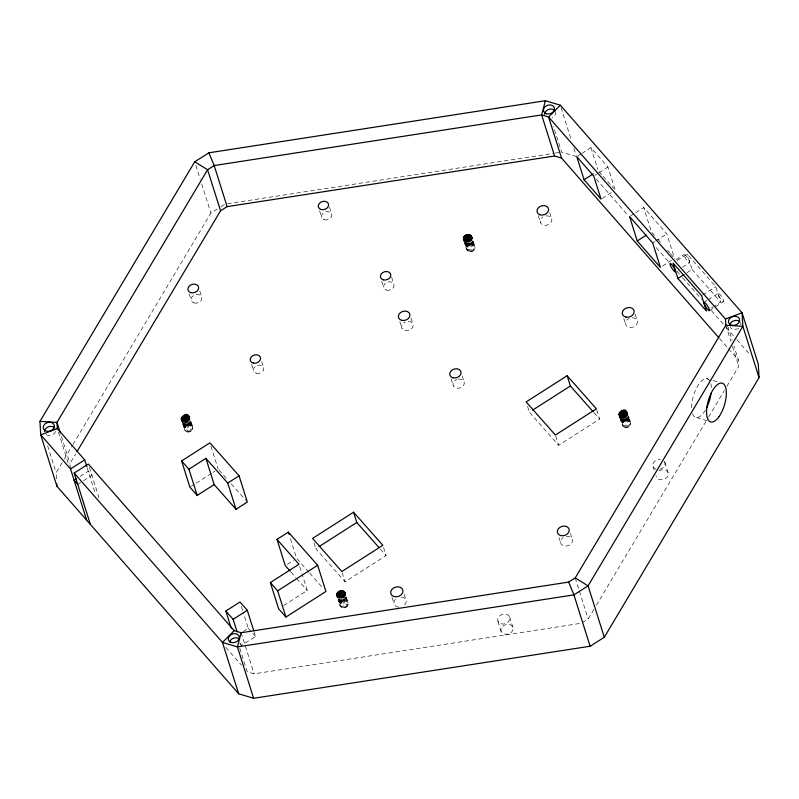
<?xml version="1.0" encoding="UTF-8"?>
<svg xmlns="http://www.w3.org/2000/svg" width="799" height="799" viewBox="0 0 799 799"><rect width="100%" height="100%" fill="white"/><g stroke="black" fill="none" stroke-linecap="round" stroke-linejoin="round"><path stroke-width="0.6" stroke-dasharray="4 3" d="M192.229 426.346C189.173 422.671 181.453 428.014 185.867 431.46C192.619 434.316 194.656 426.197 190.791 421.782M629.912 421.862C626.855 418.187 619.135 423.54 623.55 426.976C631.15 429.982 631.989 420.614 628.114 416.159M466.676 248.489C467.016 243.725 476.384 243.605 474.826 248.948C470.411 255.78 464.219 248.689 464.868 242.786M340.034 605.392C339.425 600.628 348.564 599.16 348.374 604.414C345.278 611.684 337.398 606.361 338.237 599.689M56.499 478.861L56.14 472.728L63.63 460.174M64.25 459.125L72.359 445.522M72.989 444.474L210.896 213.113L220.005 207.331M70.242 468.683L69.942 463.47L75.665 453.872M582.531 622.581L588.174 619.005L593.847 609.497M596.364 605.262L707.974 418.027M708.613 416.958L724.393 390.491M726.89 386.287L738.775 366.351L738.416 360.089L733.971 345.997M190.921 486.481L195.116 483.804M196.164 483.135L211.875 473.088M212.924 472.419L215.021 471.08M630.581 215.91L634.626 213.323M635.634 212.684L643.714 207.52L666.835 233.927L674.556 258.387M652.693 242.966L654.721 241.668M655.729 241.028L666.835 233.927M662.431 266.127L671.52 260.324M287.33 564.284L293.523 560.319M383.56 547.585L386.077 555.575L345.058 581.782L315.795 548.693L317.902 547.345M596.763 409.947L599.64 419.076L558.631 445.293L529.357 412.204L531.465 410.856M283.725 605.492L307.245 590.461L302.222 574.511M243.186 631.45L248.239 628.224L243.206 612.264M239.79 643.694L241.408 645.532L255.56 636.493L254.122 631.929M221.023 206.691L225.078 204.125M577.797 156.015L580.833 154.087M581.852 153.438L590.96 147.655L607.939 167.051L615.22 190.122L611.984 186.427M80.18 476.344L88.28 471.2L91.915 475.355L81.798 481.767M77.753 484.334L80.789 482.406M594.776 175.4L597.812 173.473M598.831 172.834L607.939 167.051M602.046 198.482L612.184 192.05M676.044 259.685L684.134 254.551M677.103 260.514L687.23 254.092L715.764 286.681L720.608 302.042L714.526 305.897M682.556 267.236L689.637 262.741M687.01 272.669L692.074 269.453L687.23 254.092M702.591 295.031L715.764 286.681M703.999 302.402L707.035 300.464M708.054 299.825L718.191 293.393M711.49 307.825L713.517 306.546M709.502 310.591L723.694 301.583M227.465 203.755L554.176 153.228M555.405 153.038L560.339 152.269M239.77 648.259L247.171 671.739L254.112 673.827L581.592 623.18M576.528 156.574L561.567 152.08L553.467 126.402M706.356 378.546L708.663 379.235M713.267 380.614L717.862 381.992M696.628 417.607L706.985 420.713M593.957 412.644L599.64 419.076M380.384 549.133L386.077 555.575M218.976 469.992L226.267 478.231M231.131 483.735L246.521 501.143M308.823 572.154L296.619 558.341L290.147 537.827M309.642 573.073L322.666 587.794M290.966 572.044L295.85 577.567M296.659 578.496L307.245 590.461M248.239 628.224L255.56 636.493M692.074 269.453L720.608 302.042M599.05 171.655L602.286 175.351M603.085 176.269L611.175 185.508M654.591 235.575L651.395 231.93L643.714 207.52M657.777 239.231L660.973 242.876M667.365 250.177L669.762 252.913M670.561 253.822L673.757 257.468M596.264 179.116L628.334 215.74M656.299 247.68L668.633 261.762M676.853 271.161L681.787 276.794M682.616 277.732L701.532 299.335M711.4 310.611L725.372 326.571M726.201 327.51L736.069 338.786M736.888 339.725L750.051 354.756M719.579 338.576L727.769 347.935M728.588 348.863L738.416 360.089M225.867 647.4L241.438 665.187M727.679 326.042L732.124 340.134M725.822 325.263L731.005 341.692M732.483 346.386L738.775 366.351M590.96 147.655L597.872 169.568M635.215 314.387L637.372 321.238M561.068 107.545L571.375 140.234M573.952 148.404L576.159 155.405M623.749 318.342L625.557 324.054M664.838 462.261L668.074 472.539M653.073 466.686L654.151 470.112M628.423 416.609L630.581 423.46M628.334 417.507L630.491 424.359M628.124 417.847L629.203 421.273M627.605 417.248L630.121 425.238M627.215 417.448L628.294 420.873M626.975 418.047L629.502 426.037M626.176 417.278L627.255 420.703M626.146 418.716L628.663 426.706M625.447 418.476L626.166 420.753M624.788 418.077L627.664 427.205M624.359 418.756L625.078 421.043M623.709 418.366L626.586 427.495M623.01 418.117L624.089 421.542M622.611 418.416L625.487 427.555M622.171 418.786L623.25 422.212M621.572 418.247L624.458 427.375M621.183 418.446L622.631 423.011M621.033 418.986L623.55 426.976M620.463 418.187L622.261 423.889M620.324 418.396L622.84 426.386M620.014 417.937L622.371 425.637M549.842 212.874L551.64 218.576M538.296 215.76L540.454 222.601M555.744 436.164L558.631 445.293M570.426 533.382L572.224 539.085M527.56 406.491L529.357 412.204M470.481 242.566L471.2 244.854M470.152 243.136L472.668 251.126M575.22 577.917L588.174 619.005M469.383 242.736L470.102 245.023M468.743 242.397L471.62 251.515M468.344 243.136L469.063 245.413M467.645 242.566L470.521 251.695M467.055 242.576L468.134 246.002M466.576 242.506L469.452 251.635M465.967 242.187L467.405 246.751M559.02 537.617L560.818 543.32M465.597 242.217L468.474 251.345M465.467 243.026L466.906 247.6M465.138 242.856L467.665 250.846M464.539 242.187L467.065 250.167M462.261 375.91L464.069 381.612M451.085 378.816L453.243 385.667M509.662 616.918L512.898 627.185M410.986 318.052L412.783 323.765M391.65 277.293L393.807 284.144M497.907 621.213L501.153 631.48M399.82 321.538L401.977 328.389M381.702 281.108L383.87 287.96M329.458 207.061L331.615 213.912M319.6 210.786L321.757 217.628M404.134 594.186L405.932 599.899M391.999 597.412L394.167 604.264M342.182 572.653L345.058 581.782M343.3 599.42L345.817 607.4M342.931 598.88L343.65 601.158M342.232 599.769L344.749 607.759M341.872 599.23L342.591 601.517M340.774 598.761L343.65 607.889M340.923 599.789L341.642 602.066M340.074 599.799L342.591 607.779M339.785 599.36L340.863 602.786M339.126 599.47L341.642 607.45M338.876 599.05L340.324 603.615M338.347 598.93L340.873 606.92M338.237 598.801L340.034 604.503M338.157 599.37L340.324 606.211M261.712 361.607L263.51 367.31M195.815 165.303L200.229 179.296M201.698 183.96L210.896 213.113M313.997 542.98L315.795 548.693M251.575 364.384L253.732 371.225M299.705 566.531L301.862 573.362M199.81 291.096L201.608 296.799M189.233 293.892L191.4 300.744M210.976 446.271L218.167 469.073M190.741 421.093L192.899 427.944M190.651 421.992L192.809 428.833M190.072 421.183L191.52 425.757M189.922 421.722L192.439 429.712M189.533 421.932L190.611 425.358M189.293 422.531L191.82 430.521M188.854 422.901L189.573 425.178M188.105 422.062L190.981 431.19M187.765 422.951L188.484 425.238M187.465 423.7L189.982 431.69M186.676 423.24L187.395 425.527M186.387 423.989L188.904 431.969M185.688 423.74L186.407 426.017M184.929 422.901L187.805 432.029M184.489 423.27L185.568 426.696M184.259 423.87L186.776 431.859M183.5 422.931L184.949 427.495M241.408 606.561L242.846 611.125M183.351 423.47L185.867 431.46M183.141 423.81L184.579 428.374M183.001 424.019L185.158 430.861M182.522 423.27L184.689 430.122M241.158 632.738L254.112 673.827M240.689 643.255L241.408 645.532M89.418 467.445L99.505 499.415M87.211 467.815L95.5 494.112M61.423 436.464L69.942 463.47M58.457 432.159L68.444 463.859M47.68 445.882L56.14 472.728M473.208 241.468L474.996 247.171M472.898 241.208L475.055 248.05M472.628 241.128L474.067 245.702M472.668 242.097L474.826 248.948M472.179 241.777L473.248 245.203M471.81 241.807L474.326 249.787M471.56 242.626L472.279 244.913M471.07 242.546L473.587 250.536M346.287 596.993L348.374 603.525M346.097 597.432L348.374 604.414M345.577 597.312L348.084 605.302M345.328 596.903L346.756 601.467M344.669 597.003L347.535 606.131M343.89 597.722L346.766 606.85M344.029 598.751L344.749 601.028M545.867 215.9A5.943 4.624 -17.5 0 1 551.59 221.423A5.943 4.624 -17.5 0 1 542.431 224.719A5.943 4.624 -17.5 0 1 542.98 216.948M664.149 461.163A6.292 4.894 -17.5 0 1 659.255 469.422M656.129 469.233A6.292 4.894 -17.5 0 1 653.143 463.47A6.292 4.894 -17.5 0 1 660.264 459.445M658.845 470.941A6.292 4.894 -17.5 0 1 667.894 472.149A6.292 4.894 -17.5 0 1 663.56 479.45A6.292 4.894 -17.5 0 1 656.019 475.705M566.261 536.419A6.092 4.734 -17.5 0 1 572.224 541.992A6.092 4.734 -17.5 0 1 562.886 545.457A6.092 4.734 -17.5 0 1 563.315 537.507M632.139 317.772A6.082 4.734 -17.5 0 1 636.813 324.164A6.082 4.734 -17.5 0 1 627.135 326.471A6.082 4.734 -17.5 0 1 629.073 318.501M458.386 379.096A5.783 4.494 -17.5 0 1 463.909 384.758A5.783 4.494 -17.5 0 1 454.481 387.235A5.783 4.494 -17.5 0 1 456.928 379.475M408.279 321.348A5.893 4.584 -17.5 0 1 412.444 327.74A5.893 4.584 -17.5 0 1 403.016 329.657A5.893 4.584 -17.5 0 1 405.293 321.957M401.388 597.063A6.282 4.894 -17.5 0 1 406.122 600.508A6.282 4.894 -17.5 0 1 403.355 605.892M398.711 607.1A6.282 4.894 -17.5 0 1 393.977 603.654A6.282 4.894 -17.5 0 1 396.733 598.271M691.594 407.69A20.235 8.36 -73.3 0 1 701.402 381.073A20.235 8.36 -73.3 0 1 711.39 388.464M705.367 410.107A20.235 8.36 -73.3 0 1 691.964 411.765M55.431 431.41A5.663 4.404 -17.5 0 1 51.536 435.065L50.097 435.395A5.663 4.404 -17.5 0 1 46.152 434.576M740.553 322.746A5.663 4.404 -17.5 0 1 740.833 325.023M738.586 328.209A5.663 4.404 -17.5 0 1 735.889 329.338L734.441 329.468A5.663 4.404 -17.5 0 1 730.146 327.131M555.575 111.57A5.663 4.404 -17.5 0 1 551.989 117.633M500.903 623.779A6.262 4.874 -17.5 0 0 509.922 618.166A6.262 4.874 -17.5 0 0 500.524 615.24A6.262 4.874 -17.5 0 0 500.903 623.779M386.486 290.097A5.333 4.145 -17.5 0 0 394.067 285.193A5.333 4.145 -17.5 0 0 385.967 282.856A5.333 4.145 -17.5 0 0 386.486 290.097M324.324 219.765A5.273 4.105 -17.5 0 0 331.855 214.951A5.273 4.105 -17.5 0 0 323.875 212.594A5.273 4.105 -17.5 0 0 324.324 219.765M194.097 302.941A5.483 4.265 -17.5 0 0 201.877 297.877A5.483 4.265 -17.5 0 0 193.538 295.49A5.483 4.265 -17.5 0 0 194.097 302.941M256.379 373.303A5.273 4.105 -17.5 0 0 263.79 368.349A5.273 4.105 -17.5 0 0 255.7 366.162A5.273 4.105 -17.5 0 0 256.379 373.303M504.149 634.056A6.262 4.874 -17.5 0 0 513.168 628.433A6.262 4.874 -17.5 0 0 503.76 625.517A6.262 4.874 -17.5 0 0 504.149 634.056M718.641 295.35A4.974 1.009 57.6 0 0 723.475 301.722A4.974 1.009 57.6 0 0 720.718 295.39A4.974 1.009 57.6 0 0 718.641 295.35M684.583 256.509A4.974 1.009 57.6 0 0 689.417 262.881A4.974 1.009 57.6 0 0 686.661 256.549A4.974 1.009 57.6 0 0 684.583 256.509"/><path stroke-width="1.2" d="M181.253 418.996C190.671 404.394 192.639 430.381 181.253 418.996L181.972 421.283M618.935 414.521C628.354 399.919 630.321 425.897 618.935 414.521L620.014 417.937M463.43 238.222C463.829 234.007 471.73 233.008 471.819 237.782C471.42 241.987 463.53 242.996 463.43 238.222L464.149 240.499M86.851 466.686L84.714 459.904L57.348 428.644L56.979 422.381L207.59 169.728L214.172 165.553L541.642 114.906L548.583 116.994L725.462 319.001L725.822 325.263L575.22 577.917L568.638 582.091L241.158 632.738L237.433 646.92L253.623 698.276L590.121 646.241L604.304 637.242L759.05 377.627L758.271 364.144L742.081 312.789L560.339 105.208L545.377 100.724L208.899 152.809L194.716 161.807L39.95 421.373L40.729 434.856L56.919 486.211L238.661 693.792L253.623 698.276M545.377 100.724L541.642 114.906L554.596 155.995L561.547 158.082L718.76 337.637M336.788 594.236C337.368 590.062 345.338 589.302 345.138 594.136C344.559 598.311 336.599 599.07 336.788 594.236L337.867 597.662M76.934 451.735L220.544 210.816L227.126 206.641L554.596 155.995M560.339 105.208L548.583 116.994L561.547 158.082M241.158 632.738L234.217 630.651L222.472 642.426L238.661 693.792M197.193 495.42L189.882 487.15L181.613 460.933L209.897 442.856L239.071 475.834L247.33 502.052L236.015 509.283L214.162 484.574L205.902 458.356L188.924 469.203L197.193 495.42L214.162 484.574M236.015 509.283L227.755 483.065L239.071 475.834M637.252 240.968L629.572 216.559L652.693 242.966L660.403 267.425L637.252 240.968L646.341 235.156M276.993 539.385L288.349 532.124L317.652 565.263L325.922 591.48L285.932 617.038L278.611 608.768L270.352 582.551L298.986 564.244L276.993 539.385L285.263 565.602L290.147 571.125M353.567 512.209L312.559 538.416L341.822 571.515L382.841 545.298L353.567 512.209L356.813 522.476L378.756 547.295M567.14 375.72L526.122 401.927L555.385 435.026L596.404 408.808L567.14 375.72L570.376 385.987L593.138 411.725M318.951 546.676L356.813 522.476M532.514 410.187L570.376 385.987M231.221 628.144L225.827 611.045L239.97 602.007L247.291 610.276L253.762 630.791M285.932 617.038L277.662 590.821L317.652 565.263M237.103 631.849L233.148 619.315L247.291 610.276M86.731 520.259L70.532 468.903L84.714 459.904M90.377 524.404L74.167 473.048L88.349 464.049L234.217 630.651M76.125 478.911L74.097 480.199L77.753 484.334M584.059 179.725L576.778 156.654L593.757 176.05L601.038 199.121L584.059 179.725L593.178 173.942M677.892 278.452L673.048 263.091L701.582 295.68L706.426 311.041L677.892 278.452L683.974 274.596M57.348 428.644L40.729 434.856L70.532 468.903M725.462 319.001L742.081 312.789L742.86 326.272L759.05 377.627M725.822 325.263L742.86 326.272L588.084 585.857L573.922 594.875L237.433 646.92L222.472 642.426L74.167 473.048M39.95 421.373L56.979 422.381L60.315 432.948M194.716 161.807L207.59 169.728L220.544 210.816M575.22 577.917L588.084 585.857L604.304 637.242M205.902 458.356L227.755 483.065M181.613 460.933L188.924 469.203M270.352 582.551L277.662 590.821M225.827 611.045L233.148 619.315M568.638 582.091L573.922 594.875L590.121 646.241M208.899 152.809L214.172 165.553L227.126 206.641M626.676 411.595L627.754 415.021M625.957 411.006L627.395 415.57M625.058 410.606L626.855 416.309M624.019 410.426L625.817 416.129M622.92 410.486L625.088 417.328M621.842 410.766L623.999 417.617M620.853 411.265L622.651 416.978M620.014 411.944L621.812 417.647M619.385 412.743L620.823 417.308M619.015 413.622L620.094 417.048M467.964 234.576L470.122 241.428M466.866 234.746L469.023 241.598M465.817 235.146L467.984 241.987M464.898 235.735L466.696 241.438M464.159 236.474L465.967 242.187M463.66 237.323L465.108 241.887M463.48 239.101L464.209 241.378M340.414 590.88L342.571 597.732M339.355 591.24L341.513 598.091M338.396 591.789L340.204 597.502M337.627 592.508L339.425 598.221M337.078 593.347L338.157 596.773M336.788 595.125L337.508 597.402M288.349 532.124L289.068 534.401M188.993 416.069L189.713 418.356M188.274 415.48L189.713 420.044M187.375 415.081L188.814 419.645M186.337 414.911L188.135 420.614M185.238 414.961L187.405 421.812M184.16 415.25L186.317 422.102M183.171 415.75L185.328 422.591M182.332 416.419L184.13 422.132M181.703 417.228L183.141 421.792M181.333 418.107L182.781 422.671M471.43 236.095L472.149 238.382M470.831 235.425L471.909 238.851M470.022 234.926L471.819 240.629M469.043 234.636L470.841 240.339M344.858 592.429L345.567 594.716M344.299 591.729L345.378 595.155M343.53 591.19L344.968 595.754M342.571 590.861L344.369 596.563M341.513 590.751L343.67 597.602M56.779 483.765L56.919 486.211M711.08 393.188A20.235 8.36 -73.3 0 1 706.526 407.989M44.494 431.62A5.663 4.404 -17.5 0 1 48.559 426.776L49.997 426.446A5.663 4.404 -17.5 0 1 54.831 428.074M229.683 641.987A5.663 4.404 -17.5 0 1 238.841 638.531M729.867 324.853A5.663 4.404 -17.5 0 1 734.81 320.539L736.259 320.409A5.663 4.404 -17.5 0 1 739.864 321.797M544.728 114.447A5.663 4.404 -17.5 0 1 548.573 109.503A5.663 4.404 -17.5 0 1 554.945 110.582M48.699 422.331L47.261 422.661A5.663 4.404 -17.5 0 0 43.246 428.084A5.663 4.404 -17.5 0 0 48.809 431.29L50.247 430.961A5.663 4.404 -17.5 0 0 54.252 425.537A5.663 4.404 -17.5 0 0 48.699 422.331M734.96 316.294L733.512 316.424A5.663 4.404 -17.5 0 0 728.498 321.328A5.663 4.404 -17.5 0 0 733.152 325.363L734.601 325.233A5.663 4.404 -17.5 0 0 739.614 320.329A5.663 4.404 -17.5 0 0 734.96 316.294M540.044 214.791A5.943 4.624 -17.5 0 0 548.643 209.498A5.943 4.624 -17.5 0 0 539.734 206.671A5.943 4.624 -17.5 0 0 540.044 214.791M383.24 279.83A5.333 4.145 -17.5 0 0 390.821 274.926A5.333 4.145 -17.5 0 0 382.731 272.579A5.333 4.145 -17.5 0 0 383.24 279.83M190.861 292.664A5.483 4.265 -17.5 0 0 198.641 287.61A5.483 4.265 -17.5 0 0 190.302 285.223A5.483 4.265 -17.5 0 0 190.861 292.664M321.088 209.498A5.273 4.105 -17.5 0 0 328.619 204.684A5.273 4.105 -17.5 0 0 320.639 202.317A5.273 4.105 -17.5 0 0 321.088 209.498M401.787 320.349A5.893 4.584 -17.5 0 0 409.897 314.636A5.893 4.584 -17.5 0 0 400.728 312.419A5.893 4.584 -17.5 0 0 401.787 320.349M393.957 596.553A6.282 4.894 -17.5 0 0 402.976 590.87A6.282 4.894 -17.5 0 0 393.498 587.994A6.282 4.894 -17.5 0 0 393.957 596.553M253.143 363.026A5.273 4.105 -17.5 0 0 260.554 358.072A5.273 4.105 -17.5 0 0 252.464 355.885A5.273 4.105 -17.5 0 0 253.143 363.026M626.036 317.113A6.082 4.734 -17.5 0 0 634.136 310.961A6.082 4.734 -17.5 0 0 624.498 309.033A6.082 4.734 -17.5 0 0 626.036 317.113M452.813 377.747A5.783 4.494 -17.5 0 0 461.083 372.484A5.783 4.494 -17.5 0 0 452.354 369.867A5.783 4.494 -17.5 0 0 452.813 377.747M560.518 535.54A6.092 4.734 -17.5 0 0 569.258 530.027A6.092 4.734 -17.5 0 0 560.079 527.24A6.092 4.734 -17.5 0 0 560.518 535.54M704.448 304.359A4.974 1.009 57.6 0 0 709.272 310.731A4.974 1.009 57.6 0 0 706.526 304.399A4.974 1.009 57.6 0 0 704.448 304.359M670.421 265.498A4.974 1.009 57.6 0 0 675.255 271.87A4.974 1.009 57.6 0 0 672.498 265.538A4.974 1.009 57.6 0 0 670.421 265.498M719.11 416.499A20.235 8.36 -73.3 0 0 723.385 383.74A20.235 8.36 -73.3 0 0 706.865 407.45A20.235 8.36 -73.3 0 0 719.11 416.499M546.456 113.748A5.663 4.404 -17.5 0 0 554.536 108.584A5.663 4.404 -17.5 0 0 545.967 106.047A5.663 4.404 -17.5 0 0 546.456 113.748M231.291 642.476A5.663 4.404 -17.5 0 0 239.37 637.302A5.663 4.404 -17.5 0 0 230.801 634.766A5.663 4.404 -17.5 0 0 231.291 642.476"/></g></svg>
